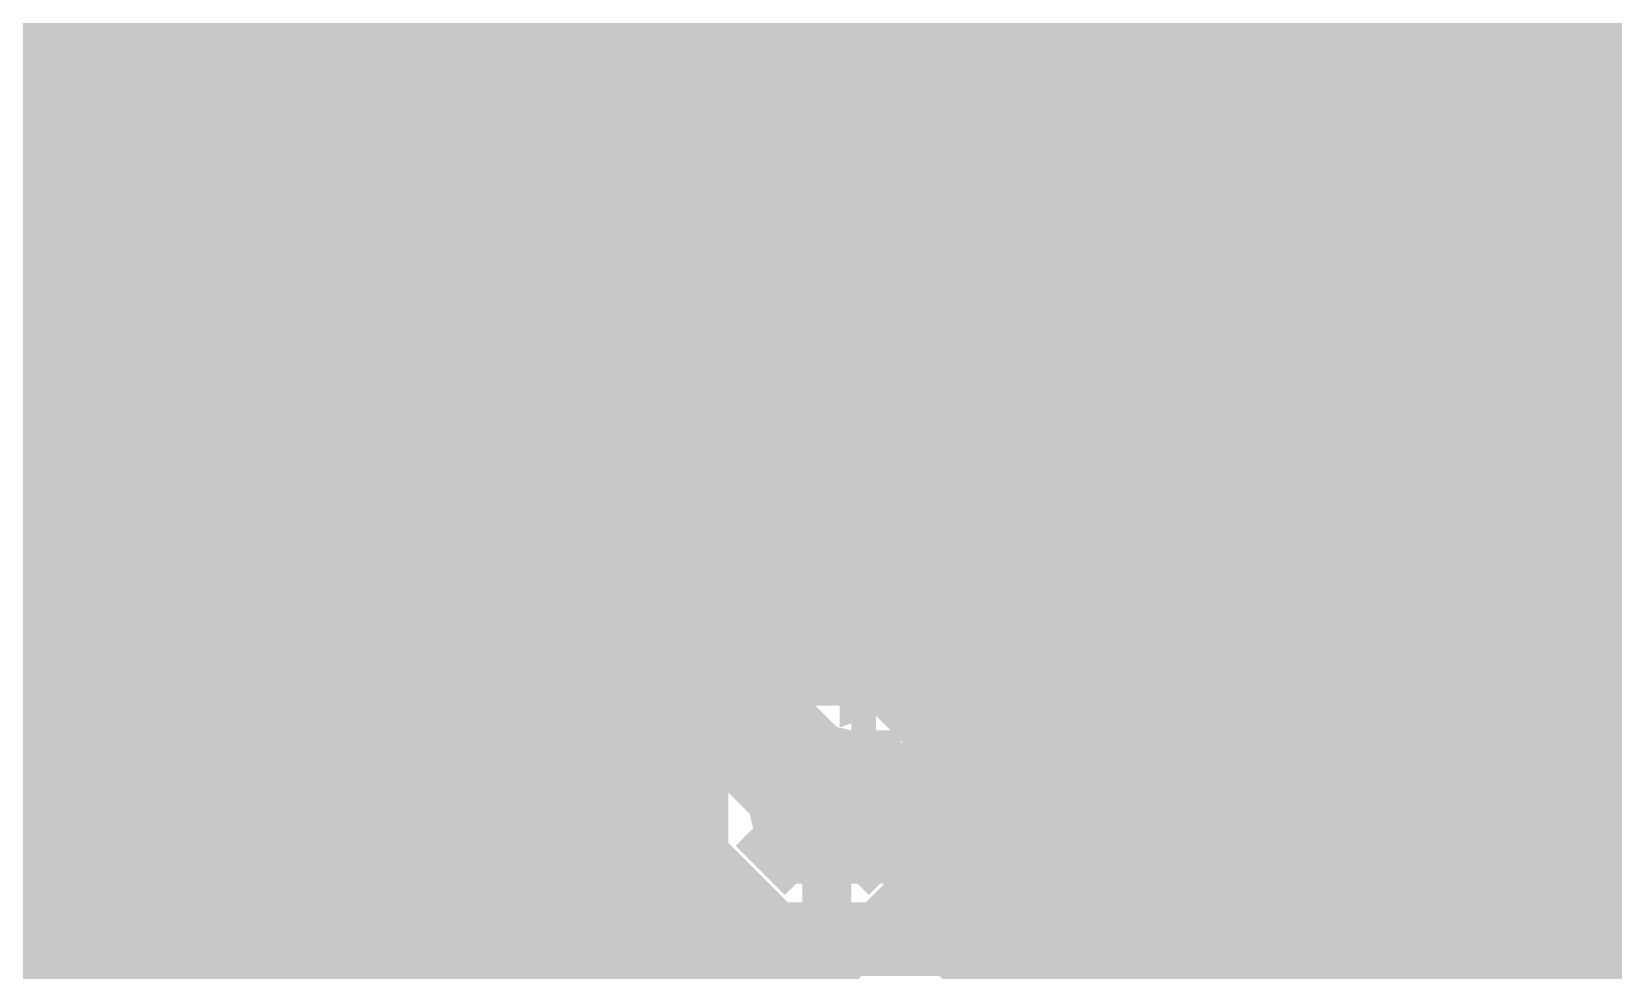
# Model space of a CAD drawing. Extents: x -5 to 157, y -120 to 103.
# Drawn here: x 74.38 to 82.55, y 81.44 to 86.29 of the extents above; entities that cross this region are included whole.
import ezdxf

# ---------------------------------------------------------------- set-up
doc = ezdxf.new("R2010")
doc.units = 0
doc.header["$MEASUREMENT"] = 0
doc.layers.get('0').update_dxf_attribs({"linetype": 'CONTINUOUS'})
for name, color, linetype in [('22-304-2_BOT', 7, 'CONTINUOUS'), ('22-304-2_DRD', 7, 'CONTINUOUS'), ('22-304-2_DRL', 2, 'CONTINUOUS'), ('22-304-2_IN1', 4, 'CONTINUOUS'), ('22-304-2_IN2', 3, 'CONTINUOUS'), ('22-304-2_SMB', 5, 'CONTINUOUS'), ('22-304-2_SPB', 14, 'CONTINUOUS'), ('22-304-2_SSB', 12, 'CONTINUOUS'), ('22-304-2_TOP', 13, 'CONTINUOUS'), ('THRUHOLE_TAP', 7, 'CONTINUOUS')]:
    doc.layers.add(name, color=color, linetype=linetype)

# ---------------------------------------------------------------- blocks, each defined once
blk = doc.blocks.new('RECTANGLE_3')
blk.add_solid([(0.4826, 0.4064), (0.4826, -0.4064), (-0.4826, 0.4064), (-0.4826, -0.4064)])
blk = doc.blocks.new('ROUND_39')
at = {"const_width": 0.40005}
blk.add_lwpolyline([(-0.200024, 0, 1), (0.200024, 0, 1)], format="xyb", close=True, dxfattribs=at)
blk = doc.blocks.new('ROUND_88')
at = {"const_width": 0.10033}
blk.add_lwpolyline([(-0.050164, 0, 1), (0.050164, 0, 1)], format="xyb", close=True, dxfattribs=at)
blk = doc.blocks.new('ROUND_42')
at = {"const_width": 0.40005}
blk.add_lwpolyline([(-0.200024, 0, 1), (0.200024, 0, 1)], format="xyb", close=True, dxfattribs=at)
blk = doc.blocks.new('ROUND_80')
at = {"const_width": 0.10033}
blk.add_lwpolyline([(-0.050164, 0, 1), (0.050164, 0, 1)], format="xyb", close=True, dxfattribs=at)

msp = doc.modelspace()

# ---------------------------------------------------------------- linework, layer by layer
at = {"layer": '22-304-2_BOT'}
for points, const_width in [([(74.93, 85.8012), (74.3458, 85.8012), (73.025, 87.122), (73.025, 88.8238)], 0.254), ([(76.835, 85.8012), (76.835, 86.614), (75.946, 87.503), (75.946, 87.63), (74.93, 87.63)], 0.254), ([(78.74, 85.8012), (77.851, 86.6902)], 0.254), ([(78.74, 86.6521), (78.74, 85.8012)], 0.381), ([(79.7306, 86.12124), (79.81442, 86.03742)], 0.254), ([(79.7306, 86.12124), (79.7306, 85.2932)], 0.254), ([(79.8068, 86.04504), (79.8068, 83.1215)], 0.254), ([(79.6671, 85.8012), (78.74, 85.8012)], 0.381), ([(80.0862, 85.8774), (79.7306, 85.8774)], 0.254), ([(80.0354, 85.89518), (80.0354, 83.1215)], 0.254), ([(81.3943, 85.852), (80.264, 85.852)], 0.254), ([(80.264, 85.852), (80.264, 83.1215)], 0.254), ([(80.4926, 85.852), (80.4926, 83.1215)], 0.254), ([(80.7212, 85.852), (80.7212, 83.1215)], 0.254), ([(80.9498, 85.852), (80.9498, 83.1215)], 0.254), ([(81.1784, 85.852), (81.1784, 83.1215)], 0.254), ([(81.407, 85.8393), (81.407, 83.1215)], 0.254), ([(82.55, 85.73516), (82.55, 83.11134)], 0.254), ([(81.69402, 85.6488), (79.7306, 85.6488)], 0.254), ([(81.6356, 85.6742), (81.6356, 83.1215)], 0.254), ([(82.3214, 85.6234), (82.3214, 83.1215)], 0.254), ([(85.17636, 85.6488), (82.38998, 85.6488)], 0.254), ([(81.8642, 85.59546), (81.8642, 83.1215)], 0.254), ([(82.0928, 85.58022), (82.0928, 83.1215)], 0.254), ([(85.17636, 85.4202), (79.7306, 85.4202)], 0.254), ([(79.7306, 85.2932), (79.7306, 84.8868)], 0.254), ([(85.17636, 85.1916), (79.7306, 85.1916)], 0.254), ([(85.17636, 84.963), (79.7306, 84.963)], 0.254), ([(79.7306, 84.8868), (79.7306, 83.4644)], 0.254), ([(85.17636, 84.7344), (79.7306, 84.7344)], 0.254), ([(85.17636, 84.5058), (79.7306, 84.5058)], 0.254), ([(74.0029, 84.3788), (74.93, 84.3788)], 0.381), ([(76.835, 84.3788), (76.835, 82.423), (74.803, 80.391), (74.803, 80.137)], 0.254), ([(74.93, 83.5279), (74.93, 84.3788)], 0.381), ([(74.93, 84.3788), (74.93, 83.312)], 0.254), ([(74.93, 83.312), (74.93, 84.3788)], 0.254), ([(78.74, 84.3788), (76.835, 84.3788)], 0.254), ([(85.17636, 84.2772), (79.7306, 84.2772)], 0.254), ([(85.17636, 84.0486), (79.7306, 84.0486)], 0.254), ([(85.17636, 83.82), (79.7306, 83.82)], 0.254), ([(85.17636, 83.5914), (79.7306, 83.5914)], 0.254), ([(75.8444, 83.4644), (73.9394, 83.4644)], 0.254), ([(74.3204, 83.4644), (74.3204, 80.90408)], 0.254), ([(74.549, 83.4644), (74.549, 81.03362)], 0.254), ([(74.7776, 83.4644), (74.7776, 81.26222)], 0.254), ([(75.0062, 83.4644), (75.0062, 81.49082)], 0.254), ([(75.2348, 83.4644), (75.2348, 81.71942)], 0.254), ([(75.4634, 83.4644), (75.4634, 81.94802)], 0.254), ([(75.692, 83.4644), (75.692, 82.17662)], 0.254), ([(75.9206, 83.4644), (75.8444, 83.4644)], 0.254), ([(76.2, 83.4644), (75.9206, 83.4644)], 0.254), ([(75.9206, 83.4644), (75.9206, 82.40522)], 0.254), ([(76.1492, 83.4644), (76.1492, 82.63382)], 0.254), ([(76.2, 83.4644), (76.2, 82.68462)], 0.254), ([(77.47, 83.4644), (77.47, 82.423)], 0.254), ([(77.7494, 83.4644), (77.47, 83.4644)], 0.254), ([(77.5208, 83.4644), (77.5208, 78.89494)], 0.254), ([(77.8256, 83.4644), (77.7494, 83.4644)], 0.254), ([(77.7494, 83.4644), (77.7494, 82.82686)], 0.254), ([(79.7306, 83.4644), (77.8256, 83.4644)], 0.254), ([(77.978, 83.4644), (77.978, 83.04784)], 0.254), ([(78.2066, 83.4644), (78.2066, 83.1596)], 0.254), ([(78.4352, 83.4644), (78.4352, 83.20278)], 0.254), ([(78.6638, 83.4644), (78.6638, 83.185)], 0.254), ([(78.8924, 83.4644), (78.8924, 83.1215)], 0.254), ([(79.121, 83.4644), (79.121, 83.1215)], 0.254), ([(79.3496, 83.4644), (79.3496, 83.1215)], 0.254), ([(79.5782, 83.4644), (79.5782, 83.1215)], 0.254), ([(76.2, 83.3628), (68.0847, 83.3628)], 0.254), ([(85.17636, 83.3628), (77.47, 83.3628)], 0.254), ([(76.2, 83.1342), (61.722, 83.1342)], 0.254), ([(78.13802, 83.1342), (77.47, 83.1342)], 0.254), ([(85.17636, 83.1342), (78.83398, 83.1342)], 0.254), ([(82.423, 83.1215), (78.86192, 83.1215)], 0.254), ([(76.2, 82.9056), (61.722, 82.9056)], 0.254), ([(77.8129, 82.9056), (77.47, 82.9056)], 0.254), ([(76.18984, 82.677), (61.722, 82.677)], 0.254), ([(76.2, 82.68462), (74.5109, 80.99552)], 0.254), ([(77.66304, 82.677), (77.47, 82.677)], 0.254), ([(75.96124, 82.4484), (61.722, 82.4484)], 0.254), ([(77.59192, 82.4484), (77.47, 82.4484)], 0.254), ([(88.265, 81.53908), (88.265, 81.153), (87.376, 80.264), (84.455, 80.264), (82.423, 82.296), (78.486, 82.296)], 0.635), ([(75.73264, 82.2198), (61.722, 82.2198)], 0.254), ([(77.58176, 82.2198), (77.43698, 82.2198)], 0.254), ([(75.50404, 81.9912), (61.722, 81.9912)], 0.254), ([(77.28458, 81.97342), (75.6793, 80.37068)], 0.254), ([(77.2922, 81.98104), (77.2922, 78.74)], 0.254), ([(77.63002, 81.9912), (77.29982, 81.9912)], 0.254), ([(75.27544, 81.7626), (71.44258, 81.7626)], 0.254), ([(77.75194, 81.7626), (77.07122, 81.7626)], 0.254), ([(77.7494, 81.76514), (77.7494, 78.98892)], 0.254), ([(77.0636, 81.75244), (77.0636, 78.49108)], 0.254), ([(75.04684, 81.534), (71.44258, 81.534)], 0.254), ([(76.835, 81.52384), (76.835, 78.21168)], 0.254), ([(77.99324, 81.534), (76.84262, 81.534)], 0.254), ([(77.978, 81.54416), (77.978, 81.08188)], 0.254)]:
    msp.add_lwpolyline(points, dxfattribs=dict(at, const_width=const_width))
at = {"layer": '22-304-2_BOT', "const_width": 0.254}
for points in [[(82.042, 85.58022, 0.4142136), (82.94878, 86.487)], [(79.81442, 86.03742, 0.1989124), (80.264, 85.8512)], [(79.81442, 86.03742, 0.1989124), (80.264, 85.8512)], [(81.3943, 85.852, 0.2014867), (82.042, 85.57995)], [(78.486, 83.20278, 0.4142136), (77.57922, 82.296)], [(78.86192, 83.1215, 0.107239), (78.486, 83.20306)], [(83.0072, 82.8802, 0.1989124), (82.423, 83.12218)], [(83.0072, 82.8802, 0.1989124), (82.423, 83.12218)], [(77.28458, 81.97342, 0.1989124), (77.4708, 82.423)], [(77.28458, 81.97342, 0.1989124), (77.4708, 82.423)], [(77.57922, 82.296, 0.306537), (78.14818, 81.45272)], [(78.14818, 81.45272, 0.1655835), (77.95964, 80.899)]]:
    msp.add_lwpolyline(points, format="xyb", dxfattribs=at)
at = {"layer": '22-304-2_DRD', "const_width": 0.254}
for points in [[(81.407, 86.741), (81.407, 86.233)], [(77.724, 86.3092), (77.47, 86.5632)], [(78.232, 86.5632), (77.978, 86.3092)], [(77.216, 86.4362), (77.597, 86.0552)], [(78.105, 86.0552), (78.486, 86.4362)], [(81.915, 86.106), (81.661, 86.36)], [(82.423, 86.36), (82.169, 86.106)], [(77.978, 86.3092), (77.724, 86.3092)], [(81.407, 86.233), (81.788, 85.852)], [(82.296, 85.852), (82.677, 86.233)], [(82.169, 86.106), (81.915, 86.106)], [(77.597, 86.0552), (78.105, 86.0552)], [(81.788, 85.852), (82.296, 85.852)], [(74.676, 83.947), (74.295, 83.566)], [(74.676, 83.947), (74.295, 83.566)], [(75.184, 83.947), (74.676, 83.947)], [(75.184, 83.947), (74.676, 83.947)], [(75.565, 83.566), (75.184, 83.947)], [(75.565, 83.566), (75.184, 83.947)], [(74.676, 83.693), (74.676, 83.566)], [(74.803, 83.693), (74.676, 83.693)], [(74.676, 83.693), (74.676, 83.566)], [(74.803, 83.693), (74.676, 83.693)], [(74.803, 83.566), (74.803, 83.693)], [(74.803, 83.566), (74.803, 83.693)], [(75.057, 83.693), (75.057, 83.566)], [(75.184, 83.693), (75.057, 83.693)], [(75.057, 83.693), (75.057, 83.566)], [(75.184, 83.693), (75.057, 83.693)], [(75.184, 83.566), (75.184, 83.693)], [(75.184, 83.566), (75.184, 83.693)], [(74.295, 83.566), (74.295, 83.058)], [(74.295, 83.566), (74.295, 83.058)], [(74.676, 83.566), (74.803, 83.566)], [(74.676, 83.566), (74.803, 83.566)], [(75.057, 83.566), (75.184, 83.566)], [(75.057, 83.566), (75.184, 83.566)], [(75.565, 83.058), (75.565, 83.566)], [(75.565, 83.058), (75.565, 83.566)], [(74.803, 82.931), (74.549, 83.185)], [(74.803, 82.931), (74.549, 83.185)], [(75.311, 83.185), (75.057, 82.931)], [(75.311, 83.185), (75.057, 82.931)], [(74.295, 83.058), (74.676, 82.677)], [(74.295, 83.058), (74.676, 82.677)], [(75.184, 82.677), (75.565, 83.058)], [(75.184, 82.677), (75.565, 83.058)], [(75.057, 82.931), (74.803, 82.931)], [(75.057, 82.931), (74.803, 82.931)], [(78.232, 82.931), (77.851, 82.55)], [(78.74, 82.931), (78.232, 82.931)], [(79.121, 82.55), (78.74, 82.931)], [(74.676, 82.677), (75.184, 82.677)], [(74.676, 82.677), (75.184, 82.677)], [(78.232, 82.677), (78.232, 82.55)], [(78.359, 82.677), (78.232, 82.677)], [(78.359, 82.55), (78.359, 82.677)], [(78.613, 82.677), (78.613, 82.55)], [(78.74, 82.677), (78.613, 82.677)], [(78.74, 82.55), (78.74, 82.677)], [(77.851, 82.55), (77.851, 82.042)], [(78.232, 82.55), (78.359, 82.55)], [(78.613, 82.55), (78.74, 82.55)], [(79.121, 82.042), (79.121, 82.55)], [(78.359, 81.915), (78.105, 82.169)], [(78.867, 82.169), (78.613, 81.915)], [(77.851, 82.042), (78.232, 81.661)], [(78.74, 81.661), (79.121, 82.042)], [(78.613, 81.915), (78.359, 81.915)], [(78.232, 81.661), (78.74, 81.661)], [(78.613, 81.534), (78.232, 81.153)], [(79.121, 81.534), (78.613, 81.534)], [(79.502, 81.153), (79.121, 81.534)]]:
    msp.add_lwpolyline(points, dxfattribs=at)
at = {"layer": '22-304-2_IN1', "const_width": 0.254}
for points in [[(84.455, 88.392), (76.581, 88.392), (74.168, 85.979), (65.405, 85.979)], [(76.6318, 88.392), (76.6318, 79.375)], [(76.8604, 88.392), (76.8604, 79.375)], [(77.089, 88.392), (77.089, 79.375)], [(78.6892, 88.392), (78.6892, 82.99704)], [(78.9178, 88.392), (78.9178, 82.88274)], [(79.1464, 88.392), (79.1464, 82.60588)], [(79.375, 88.392), (79.375, 81.42224)], [(79.6036, 88.392), (79.6036, 79.375)], [(79.8322, 88.392), (79.8322, 79.375)], [(80.0608, 88.392), (80.0608, 79.375)], [(80.2894, 88.392), (80.2894, 79.375)], [(80.518, 88.392), (80.518, 79.375)], [(80.7466, 88.392), (80.7466, 79.375)], [(80.9752, 88.392), (80.9752, 79.375)], [(81.2038, 88.392), (81.2038, 79.375)], [(81.4324, 88.392), (81.4324, 79.375)], [(81.661, 88.392), (81.661, 79.375)], [(81.8896, 88.392), (81.8896, 79.375)], [(82.1182, 88.392), (82.1182, 79.375)], [(82.3468, 88.392), (82.3468, 79.375)], [(82.5754, 88.392), (82.5754, 79.375)], [(76.4032, 88.2142), (76.4032, 79.375)], [(76.1746, 87.9856), (76.1746, 79.375)], [(75.946, 87.757), (75.946, 79.375)], [(75.7174, 87.5284), (75.7174, 79.375)], [(75.4888, 87.2998), (75.4888, 83.7819)], [(75.2602, 87.0712), (75.2602, 83.96224)], [(75.0316, 86.8426), (75.0316, 84.03336)], [(74.803, 86.614), (74.803, 84.03082)], [(74.5744, 86.3854), (74.5744, 83.94954)], [(77.2287, 86.3092), (74.4982, 86.3092)], [(78.4606, 86.28888), (78.4606, 83.02498)], [(84.455, 86.3092), (78.4733, 86.3092)], [(77.3176, 86.19236), (77.3176, 79.375)], [(74.3458, 86.1568), (74.3458, 83.74888)], [(77.44968, 86.0806), (74.2696, 86.0806)], [(77.5462, 86.02726), (77.5462, 79.375)], [(78.232, 86.0679), (78.232, 82.97926)], [(84.455, 86.0806), (78.25232, 86.0806)], [(77.7748, 85.96376), (77.7748, 82.45856)], [(78.0034, 85.97646), (78.0034, 82.8421)], [(84.455, 85.852), (65.278, 85.852)], [(84.455, 85.6234), (65.0494, 85.6234)], [(84.455, 85.3948), (64.8208, 85.3948)], [(84.455, 85.1662), (64.5922, 85.1662)], [(84.455, 84.9376), (64.3636, 84.9376)], [(84.455, 84.709), (64.135, 84.709)], [(84.455, 84.4804), (63.9064, 84.4804)], [(84.455, 84.2518), (63.6778, 84.2518)], [(74.7649, 84.0232), (63.4492, 84.0232)], [(84.455, 84.0232), (75.09256, 84.0232)], [(74.38136, 83.7946), (63.2206, 83.7946)], [(84.455, 83.7946), (75.4761, 83.7946)], [(84.455, 83.566), (75.61326, 83.566)], [(84.455, 83.3374), (75.65898, 83.3374)], [(84.455, 83.1088), (75.63104, 83.1088)], [(74.34072, 82.8802), (71.19366, 82.8802)], [(74.3458, 82.87512), (74.3458, 80.70596)], [(75.4888, 82.8421), (75.4888, 80.38592)], [(78.04912, 82.8802), (75.51674, 82.8802)], [(84.455, 82.8802), (78.92288, 82.8802)], [(74.5744, 82.67446), (74.5744, 80.83042)], [(75.2602, 82.66176), (75.2602, 80.70596)], [(74.62012, 82.6516), (71.08952, 82.6516)], [(74.803, 82.59318), (74.803, 80.86598)], [(75.0316, 82.5881), (75.0316, 80.83042)], [(77.84846, 82.6516), (75.23988, 82.6516)], [(84.455, 82.6516), (79.12354, 82.6516)], [(77.76718, 82.423), (70.84314, 82.423)], [(84.455, 82.423), (79.20482, 82.423)], [(77.7621, 82.1944), (61.6204, 82.1944)], [(84.455, 82.1944), (79.20736, 82.1944)], [(77.7748, 82.1309), (77.7748, 79.375)], [(77.83576, 81.9658), (61.3918, 81.9658)], [(84.455, 81.9658), (79.13624, 81.9658)], [(79.1464, 81.98612), (79.1464, 81.5721)], [(78.0161, 81.7372), (61.1632, 81.7372)], [(78.0034, 81.74736), (78.0034, 79.375)], [(78.9178, 81.70672), (78.9178, 81.62544)], [(84.455, 81.7372), (78.9559, 81.7372)], [(78.232, 81.6102), (78.232, 81.25714)], [(78.4606, 81.56702), (78.4606, 81.50352)], [(78.46568, 81.5086), (60.9346, 81.5086)], [(84.455, 81.5086), (79.26832, 81.5086)]]:
    msp.add_lwpolyline(points, dxfattribs=at)
for points in [[(77.12202, 86.6902, 0.4142136), (77.851, 85.96122)], [(77.851, 85.96122, 0.4142136), (78.57998, 86.6902)], [(74.93, 84.04098, 0.4142136), (74.20102, 83.312)], [(74.93, 84.04098, 0.4142136), (74.20102, 83.312)], [(75.65898, 83.312, 0.4142136), (74.93, 84.04098)], [(75.65898, 83.312, 0.4142136), (74.93, 84.04098)], [(74.20102, 83.312, 0.4142136), (74.93, 82.58302)], [(74.20102, 83.312, 0.4142136), (74.93, 82.58302)], [(74.93, 82.58302, 0.4142136), (75.65898, 83.312)], [(74.93, 82.58302, 0.4142136), (75.65898, 83.312)], [(78.486, 83.02498, 0.4142136), (77.75702, 82.296)], [(79.21498, 82.296, 0.4142136), (78.486, 83.02498)], [(77.75702, 82.296, 0.4142136), (78.486, 81.56702)], [(78.7654, 81.62036, 0.3035052), (79.21752, 82.296)], [(78.867, 81.62798, 0.0349962), (78.76533, 81.62086)], [(79.59598, 80.899, 0.4142136), (78.867, 81.62798)], [(78.5876, 81.5721, 0.3031422), (78.13802, 80.899)], [(78.486, 81.56702, 0.0348741), (78.58732, 81.57409)]]:
    msp.add_lwpolyline(points, format="xyb", dxfattribs=at)
at = {"layer": '22-304-2_IN2'}
for points, const_width in [([(78.8924, 102.362), (78.8924, 83.23834)], 0.254), ([(79.121, 102.362), (79.121, 83.10118)], 0.254), ([(79.3496, 102.362), (79.3496, 82.84972)], 0.254), ([(79.5782, 99.19462), (79.5782, 81.63814)], 0.254), ([(79.8068, 98.97872), (79.8068, 81.31048)], 0.254), ([(80.0354, 98.85934), (80.0354, 79.03464)], 0.254), ([(78.6638, 98.64852), (78.6638, 83.30692)], 0.254), ([(78.4352, 98.32086), (78.4352, 83.31962)], 0.254), ([(78.2066, 98.15322), (78.2066, 83.28406)], 0.254), ([(77.7494, 98.03384), (77.7494, 83.00974)], 0.254), ([(77.978, 98.06432), (77.978, 83.18754)], 0.254), ([(80.264, 97.27692), (80.264, 79.11592)], 0.254), ([(80.4926, 97.00514), (80.4926, 79.15656)], 0.254), ([(80.7212, 96.85782), (80.7212, 79.1591)], 0.254), ([(80.9498, 96.78416), (80.9498, 79.12354)], 0.254), ([(77.5208, 91.94546), (77.5208, 82.64398)], 0.254), ([(75.0062, 91.7575), (75.0062, 81.14284)], 0.254), ([(74.7776, 91.6686), (74.7776, 81.16316)], 0.254), ([(77.2922, 91.6432), (77.2922, 78.8924)], 0.254), ([(75.2348, 91.52636), (75.2348, 81.06664)], 0.254), ([(74.549, 91.46794), (74.549, 81.13014)], 0.254), ([(77.0636, 91.45016), (77.0636, 78.68412)], 0.254), ([(74.3204, 91.33332), (74.3204, 81.04124)], 0.254), ([(75.4634, 91.37142), (75.4634, 80.92186)], 0.254), ([(75.692, 91.26982), (75.692, 80.65008)], 0.254), ([(76.835, 91.32062), (76.835, 78.48092)], 0.254), ([(75.9206, 91.20886), (75.9206, 79.13116)], 0.254), ([(76.1492, 91.18346), (76.1492, 79.06258)], 0.254), ([(76.3778, 91.19362), (76.3778, 78.94574)], 0.254), ([(76.6064, 91.23934), (76.6064, 78.7654)], 0.254), ([(88.37676, 88.89238), (82.29854, 82.81416)], 0.254), ([(83.12404, 77.5208), (83.185, 77.57922), (83.185, 81.915), (89.27084, 88.00084), (102.30104, 88.00084)], 1.27), ([(81.026, 86.3346), (68.77558, 86.3346)], 0.254), ([(81.0895, 86.106), (68.52158, 86.106)], 0.254), ([(81.1784, 85.93328), (81.1784, 79.04988)], 0.254), ([(81.2165, 85.8774), (54.8513, 85.8774)], 0.254), ([(81.45018, 85.6488), (54.95544, 85.6488)], 0.254), ([(81.407, 85.67928), (81.407, 78.92542)], 0.254), ([(85.13318, 85.6488), (82.63382, 85.6488)], 0.254), ([(81.6356, 85.54466), (81.6356, 78.73746)], 0.254), ([(82.55, 85.59546), (82.55, 83.06308)], 0.254), ([(81.8642, 85.47608), (81.8642, 78.42758)], 0.254), ([(82.0928, 85.46084), (82.0928, 82.54492)], 0.254), ([(82.3214, 85.49894), (82.3214, 82.83448)], 0.254), ([(84.90458, 85.4202), (54.99862, 85.4202)], 0.254), ([(84.67598, 85.1916), (54.98846, 85.1916)], 0.254), ([(84.44738, 84.963), (54.9275, 84.963)], 0.254), ([(84.21878, 84.7344), (54.8005, 84.7344)], 0.254), ([(83.99018, 84.5058), (54.56682, 84.5058)], 0.254), ([(83.76158, 84.2772), (52.06492, 84.2772)], 0.254), ([(83.53298, 84.0486), (52.35448, 84.0486)], 0.254), ([(83.30438, 83.82), (52.58308, 83.82)], 0.254), ([(83.07578, 83.5914), (52.81168, 83.5914)], 0.254), ([(82.84718, 83.3628), (53.04028, 83.3628)], 0.254), ([(77.89418, 83.1342), (53.26888, 83.1342)], 0.254), ([(82.61858, 83.1342), (79.07782, 83.1342)], 0.254), ([(77.6605, 82.9056), (53.49748, 82.9056)], 0.254), ([(82.38998, 82.9056), (79.3115, 82.9056)], 0.254), ([(77.5335, 82.677), (53.72608, 82.677)], 0.254), ([(82.17916, 82.677), (79.4385, 82.677)], 0.254), ([(77.47, 82.4484), (56.09082, 82.4484)], 0.254), ([(82.042, 82.4484), (79.49946, 82.4484)], 0.254), ([(77.46238, 82.2198), (56.388, 82.2198)], 0.254), ([(81.96072, 82.2198), (79.50962, 82.2198)], 0.254), ([(77.50556, 81.9912), (56.54548, 81.9912)], 0.254), ([(77.5208, 81.94802), (77.5208, 79.02702)], 0.254), ([(81.92516, 81.9912), (79.46644, 81.9912)], 0.254), ([(81.92262, 81.915), (81.92262, 78.49362)], 0.254), ([(77.6097, 81.7626), (56.62676, 81.7626)], 0.254), ([(81.92262, 81.7626), (79.42072, 81.7626)], 0.254), ([(77.79766, 81.534), (56.65216, 81.534)], 0.254), ([(77.7494, 81.58226), (77.7494, 79.11084)], 0.254), ([(81.92262, 81.534), (79.67218, 81.534)], 0.254)]:
    msp.add_lwpolyline(points, dxfattribs=dict(at, const_width=const_width))
at = {"layer": '22-304-2_IN2', "const_width": 0.254}
for points in [[(81.01584, 86.487, 0.4142136), (82.042, 85.46084)], [(82.042, 85.46084, 0.4142136), (83.06816, 86.487)], [(78.486, 83.32216, 0.4142136), (77.45984, 82.296)], [(79.51216, 82.296, 0.4142136), (78.486, 83.32216)], [(82.29346, 82.80654, 0.1989124), (81.92417, 81.915)], [(82.29346, 82.80654, 0.1989124), (81.92417, 81.915)], [(77.45984, 82.296, 0.2685668), (77.97546, 81.407)], [(79.37754, 81.788, 0.130208), (79.51211, 82.296)], [(79.89316, 80.899, 0.2685668), (79.37754, 81.788)], [(77.97546, 81.407, 0.130208), (77.84089, 80.899)]]:
    msp.add_lwpolyline(points, format="xyb", dxfattribs=at)
at = {"layer": '22-304-2_SSB', "const_width": 0.1524}
for points in [[(75.7555, 86.5505), (75.7555, 83.6295), (74.1172, 83.6295), (74.1172, 86.5505), (75.7555, 86.5505)], [(76.0095, 83.6295), (76.0095, 86.5505), (77.6478, 86.5505), (77.6478, 83.6295), (76.0095, 83.6295)], [(79.5655, 86.5505), (79.5655, 83.6295), (77.9272, 83.6295), (77.9272, 86.5505), (79.5655, 86.5505)], [(81.5594, 86.23046), (81.5594, 85.9917)], [(81.5594, 86.11108), (82.5754, 86.11108), (82.40776, 85.9917)], [(81.72958, 85.5091), (81.5594, 85.45068), (81.5594, 85.09508), (81.72958, 85.03666), (82.40776, 85.03666), (82.5754, 85.09508), (82.5754, 85.45068), (82.40776, 85.5091)], [(78.62824, 83.27136), (78.62824, 82.79892), (79.30642, 83.03514), (79.30642, 83.15452), (78.29042, 83.15452)], [(74.48042, 83.14436), (74.48042, 82.67192), (75.15606, 83.14436), (75.32624, 83.14436), (75.49642, 83.08594), (75.49642, 82.73034), (75.32624, 82.67192)], [(76.4794, 83.1723), (76.4794, 82.69986), (77.15758, 83.1723), (77.32776, 83.1723), (77.4954, 83.11388), (77.4954, 82.75828), (77.32776, 82.69986)], [(78.79842, 82.25536), (78.29042, 82.43316)], [(78.79842, 81.96072), (78.79842, 82.31632), (78.96606, 82.43316), (79.13624, 82.43316), (79.30642, 82.31632), (79.30642, 81.96072), (78.29042, 81.96072)], [(74.64806, 82.30616), (74.48042, 82.24774), (74.48042, 81.89214), (74.64806, 81.83372), (75.32624, 81.83372), (75.49642, 81.89214), (75.49642, 82.24774), (75.32624, 82.30616)], [(76.9874, 82.1563), (76.4794, 82.3341)], [(76.9874, 81.86166), (76.9874, 82.21726), (77.15758, 82.3341), (77.32776, 82.3341), (77.4954, 82.21726), (77.4954, 81.86166), (76.4794, 81.86166)]]:
    msp.add_lwpolyline(points, dxfattribs=at)
at = {"layer": '22-304-2_TOP'}
for points, const_width in [([(80.391, 99.822), (80.391, 85.979), (87.503, 78.867), (87.503, 72.39), (88.392, 71.501), (88.392, 64.897), (89.154, 64.135), (89.154, 60.833), (90.1192, 59.8678), (90.1192, 37.1348)], 0.254), ([(79.629, 41.656), (79.629, 58.674), (78.867, 59.436), (78.867, 63.754), (82.169, 67.056), (82.169, 71.755), (81.788, 72.136), (81.788, 83.82), (79.756, 85.852), (79.756, 97.028), (77.724, 99.06)], 0.254), ([(81.153, 97.79), (81.153, 86.106), (89.154, 78.105), (100.965, 78.105), (102.362, 76.708), (102.362, 76.327), (102.235, 76.2)], 0.254), ([(78.486, 82.296), (77.851, 82.931), (77.851, 83.947), (74.676, 87.122), (74.676, 91.186), (76.2, 92.71)], 0.635), ([(79.121, 92.88018), (79.121, 85.852)], 0.254), ([(78.8924, 92.64142), (78.8924, 83.10626)], 0.254), ([(78.6638, 92.41282), (78.6638, 84.09178)], 0.254), ([(78.4352, 92.18422), (78.4352, 84.52866)], 0.254), ([(78.2066, 91.95562), (78.2066, 84.75726)], 0.254), ([(77.978, 91.76004), (77.978, 84.98586)], 0.254), ([(77.5208, 91.5797), (77.5208, 85.44306)], 0.254), ([(77.7494, 91.64066), (77.7494, 85.21446)], 0.254), ([(77.0636, 91.567), (77.0636, 85.90026)], 0.254), ([(77.2922, 91.567), (77.2922, 85.67166)], 0.254), ([(76.835, 91.4527), (76.835, 86.12886)], 0.254), ([(76.6064, 91.36126), (76.6064, 86.35746)], 0.254), ([(68.072, 88.265), (68.961, 88.265), (69.85, 87.376), (69.85, 86.36), (74.295, 81.915), (75.819, 81.915), (76.835, 80.899), (78.867, 80.899)], 0.635), ([(75.5015, 87.46236), (78.42758, 84.53882)], 0.254), ([(70.6755, 86.70036), (74.63536, 82.7405)], 0.254), ([(74.09942, 86.53018), (77.0255, 83.6041)], 0.254), ([(74.295, 86.3346), (71.04126, 86.3346)], 0.254), ([(74.3204, 86.3092), (74.3204, 83.05546)], 0.254), ([(79.121, 86.3346), (76.62926, 86.3346)], 0.254), ([(74.5236, 86.106), (71.26986, 86.106)], 0.254), ([(79.121, 86.106), (76.85786, 86.106)], 0.254), ([(74.549, 86.0806), (74.549, 82.82686)], 0.254), ([(74.7522, 85.8774), (71.49846, 85.8774)], 0.254), ([(74.7776, 85.852), (74.7776, 82.7405)], 0.254), ([(79.121, 85.8774), (77.08646, 85.8774)], 0.254), ([(79.121, 85.852), (79.121, 82.9437)], 0.254), ([(82.46872, 85.6869), (89.41562, 78.74)], 0.254), ([(82.55, 85.73516), (82.55, 85.60562)], 0.254), ([(74.9808, 85.6488), (71.72706, 85.6488)], 0.254), ([(75.0062, 85.6234), (75.0062, 82.7405)], 0.254), ([(79.15402, 85.6488), (77.31506, 85.6488)], 0.254), ([(97.88652, 85.6488), (82.50682, 85.6488)], 0.254), ([(75.2094, 85.4202), (71.95566, 85.4202)], 0.254), ([(75.2348, 85.3948), (75.2348, 82.7405)], 0.254), ([(79.29118, 85.4202), (77.54366, 85.4202)], 0.254), ([(79.3115, 85.39988), (81.153, 83.55584)], 0.254), ([(79.3496, 85.35924), (79.3496, 82.5754)], 0.254), ([(75.438, 85.1916), (72.18426, 85.1916)], 0.254), ([(75.4634, 85.1662), (75.4634, 82.7405)], 0.254), ([(79.51724, 85.1916), (77.77226, 85.1916)], 0.254), ([(79.5782, 85.13064), (79.5782, 81.46288)], 0.254), ([(75.6666, 84.963), (72.41286, 84.963)], 0.254), ([(79.74584, 84.963), (78.00086, 84.963)], 0.254), ([(75.692, 84.9376), (75.692, 82.7405)], 0.254), ([(79.8068, 84.90204), (79.8068, 78.7527)], 0.254), ([(75.8952, 84.7344), (72.64146, 84.7344)], 0.254), ([(75.9206, 84.709), (75.9206, 82.73288)], 0.254), ([(79.97444, 84.7344), (78.22946, 84.7344)], 0.254), ([(80.0354, 84.67344), (80.0354, 78.90256)], 0.254), ([(76.1238, 84.5058), (72.87006, 84.5058)], 0.254), ([(76.1492, 84.4804), (76.1492, 82.67192)], 0.254), ([(80.20304, 84.5058), (78.45806, 84.5058)], 0.254), ([(80.264, 84.44484), (80.264, 78.99146)], 0.254), ([(76.3524, 84.2772), (73.09866, 84.2772)], 0.254), ([(76.3778, 84.2518), (76.3778, 82.52206)], 0.254), ([(80.43164, 84.2772), (78.60792, 84.2772)], 0.254), ([(80.4926, 84.21624), (80.4926, 79.03718)], 0.254), ([(76.581, 84.0486), (73.32726, 84.0486)], 0.254), ([(76.6064, 84.0232), (76.6064, 82.29346)], 0.254), ([(80.66024, 84.0486), (78.66888, 84.0486)], 0.254), ([(80.7212, 83.98764), (80.7212, 79.03972)], 0.254), ([(78.6765, 83.947), (78.6765, 83.27136)], 0.254), ([(76.8096, 83.82), (73.55586, 83.82)], 0.254), ([(80.88884, 83.82), (78.6765, 83.82)], 0.254), ([(76.835, 83.7946), (76.835, 82.06486)], 0.254), ([(80.9498, 83.75904), (80.9498, 79.00162)], 0.254), ([(77.0255, 83.5914), (73.78446, 83.5914)], 0.254), ([(77.0255, 83.6041), (77.0255, 82.931)], 0.254), ([(81.11744, 83.5914), (78.6765, 83.5914)], 0.254), ([(81.153, 83.55584), (81.153, 78.9305)], 0.254), ([(77.0255, 83.3628), (74.01306, 83.3628)], 0.254), ([(81.153, 83.3628), (78.6765, 83.3628)], 0.254), ([(78.6765, 83.27136), (78.8035, 83.1469)], 0.254), ([(77.0255, 83.1342), (74.24166, 83.1342)], 0.254), ([(81.153, 83.1342), (78.83398, 83.1342)], 0.254), ([(77.0255, 82.9056), (74.47026, 82.9056)], 0.254), ([(81.153, 82.9056), (79.1591, 82.9056)], 0.254), ([(75.819, 82.7405), (74.63536, 82.7405)], 0.254), ([(77.06614, 82.677), (76.1365, 82.677)], 0.254), ([(77.0636, 82.68208), (77.0636, 81.83626)], 0.254), ([(81.153, 82.677), (79.30896, 82.677)], 0.254), ([(76.41082, 82.49158), (77.17536, 81.7245)], 0.254), ([(77.18044, 82.4484), (76.45146, 82.4484)], 0.254), ([(81.153, 82.4484), (79.38008, 82.4484)], 0.254), ([(77.27442, 82.33918), (77.6351, 81.9785)], 0.254), ([(77.2922, 82.3214), (77.2922, 81.7245)], 0.254), ([(77.3938, 82.2198), (76.68006, 82.2198)], 0.254), ([(81.153, 82.2198), (79.39024, 82.2198)], 0.254), ([(77.5208, 82.0928), (77.5208, 81.7245)], 0.254), ([(79.3496, 82.0166), (79.3496, 81.66608)], 0.254), ([(77.6224, 81.9912), (76.90866, 81.9912)], 0.254), ([(81.153, 81.9912), (79.33944, 81.9912)], 0.254), ([(77.75194, 81.7626), (77.13726, 81.7626)], 0.254), ([(77.7494, 81.76514), (77.7494, 81.7245)], 0.254), ([(81.153, 81.7626), (79.22006, 81.7626)], 0.254), ([(77.77988, 81.7245), (77.17536, 81.7245)], 0.254), ([(81.153, 81.534), (79.5147, 81.534)], 0.254)]:
    msp.add_lwpolyline(points, dxfattribs=dict(at, const_width=const_width))
at = {"layer": '22-304-2_TOP', "const_width": 0.254}
for points in [[(82.46872, 85.6869, 0.276984), (82.94878, 86.487)], [(79.121, 85.852, 0.1989124), (79.30699, 85.40299)], [(79.121, 85.852, 0.1989124), (79.30699, 85.40299)], [(78.6765, 83.947, 0.1989124), (78.43472, 84.53072)], [(79.39278, 82.296, 0.3130833), (78.8035, 83.1469)], [(77.0255, 82.931, 0.1989124), (77.26728, 82.34728)], [(77.0255, 82.931, 0.1989124), (77.26728, 82.34728)], [(76.4032, 82.4992, 0.1989124), (75.819, 82.74118)], [(79.20482, 81.74228, 0.1655835), (79.39336, 82.296)], [(77.6351, 81.9785, 0.0809972), (77.78004, 81.72463)], [(79.77378, 80.899, 0.306537), (79.20482, 81.74228)]]:
    msp.add_lwpolyline(points, format="xyb", dxfattribs=at)

# ---------------------------------------------------------------- block references
at = {"layer": '22-304-2_BOT'}
for name, p in [('ROUND_39', (82.042, 86.487)), ('RECTANGLE_3', (74.93, 85.8012)), ('RECTANGLE_3', (76.835, 85.8012)), ('RECTANGLE_3', (78.74, 85.8012)), ('RECTANGLE_3', (74.93, 84.3788)), ('RECTANGLE_3', (76.835, 84.3788)), ('RECTANGLE_3', (78.74, 84.3788)), ('ROUND_39', (74.93, 83.312)), ('ROUND_39', (78.486, 82.296))]:
    msp.add_blockref(name, p, dxfattribs=at)
at = {"layer": '22-304-2_DRL'}
for p in [(74.93, 83.312), (78.486, 82.296)]:
    msp.add_blockref('ROUND_88', p, dxfattribs=at)
at = {"layer": '22-304-2_IN1'}
for name, p in [('ROUND_42', (82.042, 86.487)), ('ROUND_42', (74.93, 83.312)), ('ROUND_39', (78.486, 82.296))]:
    msp.add_blockref(name, p, dxfattribs=at)
at = {"layer": '22-304-2_IN2'}
for name, p in [('ROUND_42', (82.042, 86.487)), ('ROUND_42', (74.93, 83.312)), ('ROUND_39', (78.486, 82.296))]:
    msp.add_blockref(name, p, dxfattribs=at)
at = {"layer": '22-304-2_SMB'}
for p in [(74.93, 85.8012), (76.835, 85.8012), (78.74, 85.8012), (74.93, 84.3788), (76.835, 84.3788), (78.74, 84.3788)]:
    msp.add_blockref('RECTANGLE_3', p, dxfattribs=at)
at = {"layer": '22-304-2_SPB'}
for p in [(74.93, 85.8012), (76.835, 85.8012), (78.74, 85.8012), (74.93, 84.3788), (76.835, 84.3788), (78.74, 84.3788)]:
    msp.add_blockref('RECTANGLE_3', p, dxfattribs=at)
at = {"layer": '22-304-2_TOP'}
for p in [(82.042, 86.487), (74.93, 83.312), (78.486, 82.296)]:
    msp.add_blockref('ROUND_39', p, dxfattribs=at)
at = {"layer": 'THRUHOLE_TAP'}
for p in [(74.93, 83.312), (78.486, 82.296)]:
    msp.add_blockref('ROUND_80', p, dxfattribs=at)

doc.saveas('drawing.dxf')
